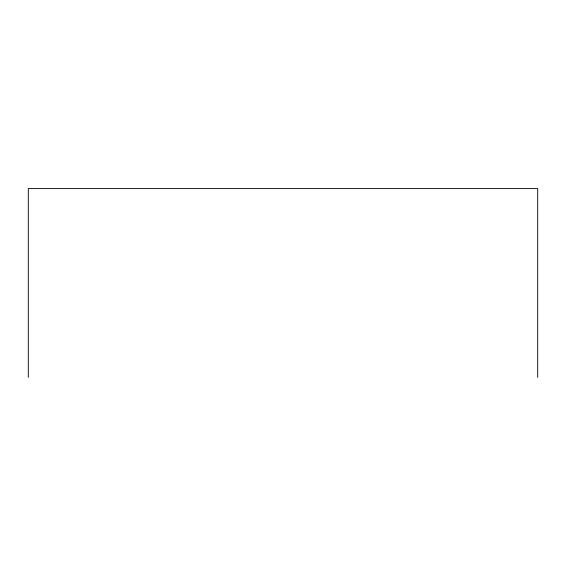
<?xml version="1.0" encoding="UTF-8"?>
<svg xmlns="http://www.w3.org/2000/svg" width="566" height="566" viewBox="0 0 566 566"><rect width="100%" height="100%" fill="white"/><g stroke="black" fill="none" stroke-linecap="round" stroke-linejoin="round"><path stroke-width="0.85" d="M537.7 377.402L537.7 188.598L28.3 188.598L28.3 377.402"/></g></svg>
